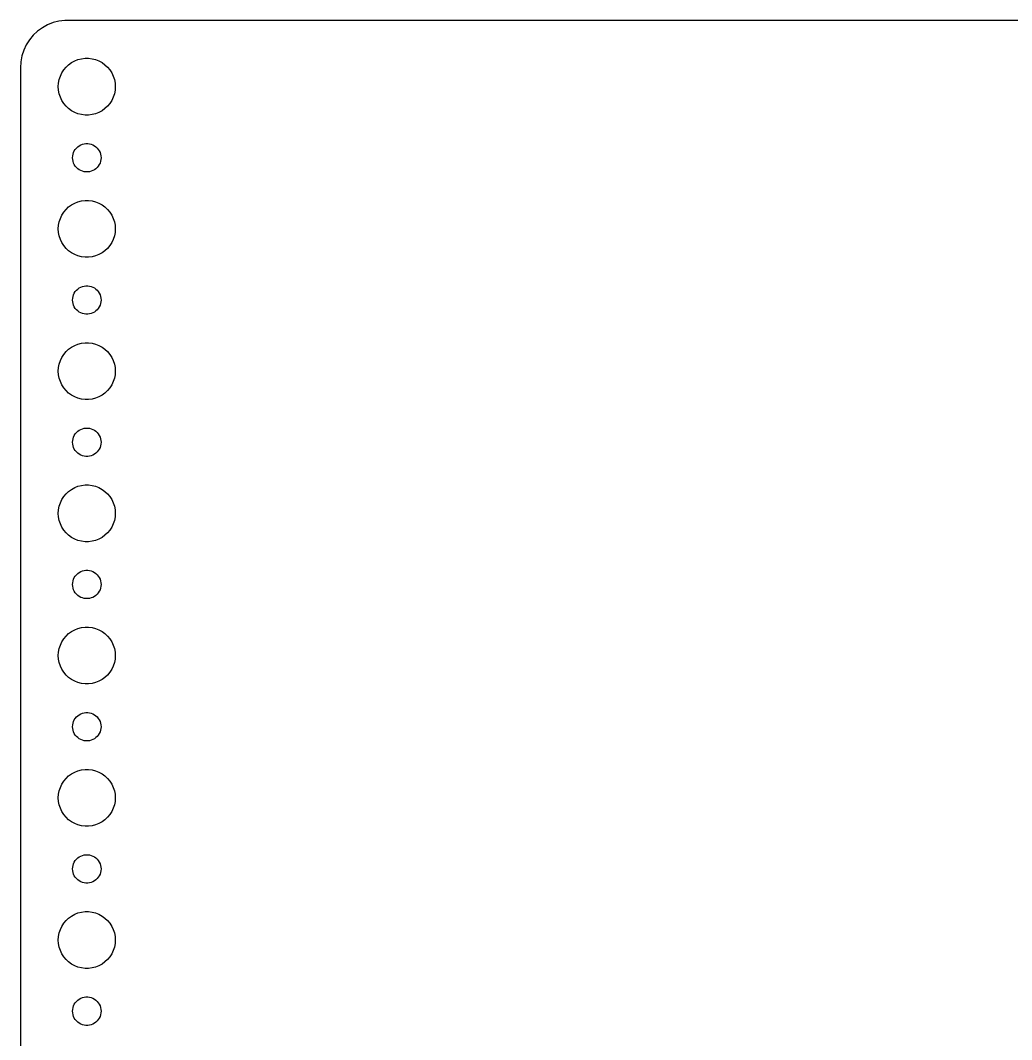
# Model space of a CAD drawing. Header units: metres. Extents: x -104 to 104, y -104 to 104.
# Drawn here: x -104.5 to 0, y -3 to 104.5 of the extents above; entities that cross this region are included whole.
import ezdxf

# ---------------------------------------------------------------- set-up
doc = ezdxf.new("R2010")
doc.units = ezdxf.units.M

msp = doc.modelspace()

# ---------------------------------------------------------------- linework, layer by layer
for p, q in [((-100.437, 104.411), (-101.045, 104.255)), ((-99.8139, 104.49), (-100.437, 104.411)), ((99.8139, 104.49), (-99.8139, 104.49)), ((-102.687, 103.353), (-103.145, 102.923)), ((-102.179, 103.722), (-102.687, 103.353)), ((-101.629, 104.024), (-102.179, 103.722)), ((-101.045, 104.255), (-101.629, 104.024)), ((-103.545, 102.439), (-103.882, 101.909)), ((-103.145, 102.923), (-103.545, 102.439)), ((-104.149, 101.341), (-104.343, 100.743)), ((-103.882, 101.909), (-104.149, 101.341)), ((-104.461, 100.127), (-104.5, 99.5)), ((-104.343, 100.743), (-104.461, 100.127)), ((-99.4123, 99.8115), (-99.1075, 100.033)), ((-99.1075, 100.033), (-98.7773, 100.214)), ((-98.7773, 100.214), (-98.427, 100.353)), ((-98.427, 100.353), (-98.0621, 100.447)), ((-98.0621, 100.447), (-97.6884, 100.494)), ((-97.6884, 100.494), (-97.3116, 100.494)), ((-97.3116, 100.494), (-96.9379, 100.447)), ((-96.9379, 100.447), (-96.573, 100.353)), ((-96.573, 100.353), (-96.2227, 100.214)), ((-96.2227, 100.214), (-95.8925, 100.033)), ((-95.8925, 100.033), (-95.5877, 99.8115)), ((-104.5, 99.5), (-104.5, -99.5)), ((-100.289, 98.6044), (-100.129, 98.9453)), ((-100.129, 98.9453), (-99.927, 99.2634)), ((-99.927, 99.2634), (-99.6869, 99.5536)), ((-99.6869, 99.5536), (-99.4123, 99.8115)), ((-95.5877, 99.8115), (-95.3131, 99.5536)), ((-95.3131, 99.5536), (-95.073, 99.2634)), ((-95.073, 99.2634), (-94.8711, 98.9453)), ((-94.8711, 98.9453), (-94.7107, 98.6044)), ((-100.5, 97.5), (-100.476, 97.876)), ((-100.476, 97.876), (-100.406, 98.2461)), ((-100.406, 98.2461), (-100.289, 98.6044)), ((-94.7107, 98.6044), (-94.5943, 98.2461)), ((-94.5943, 98.2461), (-94.5237, 97.876)), ((-94.5237, 97.876), (-94.5, 97.5)), ((-100.476, 97.124), (-100.5, 97.5)), ((-100.406, 96.7539), (-100.476, 97.124)), ((-100.289, 96.3956), (-100.406, 96.7539)), ((-94.5943, 96.7539), (-94.7107, 96.3956)), ((-94.5237, 97.124), (-94.5943, 96.7539)), ((-94.5, 97.5), (-94.5237, 97.124)), ((-100.129, 96.0547), (-100.289, 96.3956)), ((-99.927, 95.7366), (-100.129, 96.0547)), ((-99.6869, 95.4464), (-99.927, 95.7366)), ((-95.073, 95.7366), (-95.3131, 95.4464)), ((-94.8711, 96.0547), (-95.073, 95.7366)), ((-94.7107, 96.3956), (-94.8711, 96.0547)), ((-99.4123, 95.1885), (-99.6869, 95.4464)), ((-99.1075, 94.967), (-99.4123, 95.1885)), ((-98.7773, 94.7855), (-99.1075, 94.967)), ((-98.427, 94.6468), (-98.7773, 94.7855)), ((-98.0621, 94.5531), (-98.427, 94.6468)), ((-96.573, 94.6468), (-96.9379, 94.5531)), ((-96.2227, 94.7855), (-96.573, 94.6468)), ((-95.8925, 94.967), (-96.2227, 94.7855)), ((-95.5877, 95.1885), (-95.8925, 94.967)), ((-95.3131, 95.4464), (-95.5877, 95.1885)), ((-97.6884, 94.5059), (-98.0621, 94.5531)), ((-97.3116, 94.5059), (-97.6884, 94.5059)), ((-96.9379, 94.5531), (-97.3116, 94.5059)), ((-98.1387, 91.3572), (-97.9635, 91.4266)), ((-97.9635, 91.4266), (-97.7811, 91.4734)), ((-97.7811, 91.4734), (-97.5942, 91.497)), ((-97.5942, 91.497), (-97.4058, 91.497)), ((-97.4058, 91.497), (-97.2189, 91.4734)), ((-97.2189, 91.4734), (-97.0365, 91.4266)), ((-97.0365, 91.4266), (-96.8613, 91.3572)), ((-98.9882, 90.188), (-98.9529, 90.373)), ((-98.9529, 90.373), (-98.8947, 90.5522)), ((-98.8947, 90.5522), (-98.8145, 90.7226)), ((-98.8145, 90.7226), (-98.7135, 90.8817)), ((-98.7135, 90.8817), (-98.5934, 91.0268)), ((-98.5934, 91.0268), (-98.4561, 91.1558)), ((-98.4561, 91.1558), (-98.3037, 91.2665)), ((-98.3037, 91.2665), (-98.1387, 91.3572)), ((-96.8613, 91.3572), (-96.6963, 91.2665)), ((-96.6963, 91.2665), (-96.5439, 91.1558)), ((-96.5439, 91.1558), (-96.4065, 91.0268)), ((-96.4065, 91.0268), (-96.2865, 90.8817)), ((-96.2865, 90.8817), (-96.1855, 90.7226)), ((-96.1855, 90.7226), (-96.1053, 90.5522)), ((-96.1053, 90.5522), (-96.0471, 90.373)), ((-96.0471, 90.373), (-96.0118, 90.188)), ((-99, 90), (-98.9882, 90.188)), ((-98.9882, 89.812), (-99, 90)), ((-98.9529, 89.627), (-98.9882, 89.812)), ((-98.8947, 89.4478), (-98.9529, 89.627)), ((-98.8145, 89.2774), (-98.8947, 89.4478)), ((-98.7135, 89.1183), (-98.8145, 89.2774)), ((-96.1855, 89.2774), (-96.2865, 89.1183)), ((-96.1053, 89.4478), (-96.1855, 89.2774)), ((-96.0471, 89.627), (-96.1053, 89.4478)), ((-96.0118, 89.812), (-96.0471, 89.627)), ((-96.0118, 90.188), (-96, 90)), ((-96, 90), (-96.0118, 89.812)), ((-98.5934, 88.9732), (-98.7135, 89.1183)), ((-98.4561, 88.8442), (-98.5934, 88.9732)), ((-98.3037, 88.7335), (-98.4561, 88.8442)), ((-98.1387, 88.6428), (-98.3037, 88.7335)), ((-97.9635, 88.5734), (-98.1387, 88.6428)), ((-97.7811, 88.5266), (-97.9635, 88.5734)), ((-97.5942, 88.503), (-97.7811, 88.5266)), ((-97.4058, 88.503), (-97.5942, 88.503)), ((-97.2189, 88.5266), (-97.4058, 88.503)), ((-97.0365, 88.5734), (-97.2189, 88.5266)), ((-96.8613, 88.6428), (-97.0365, 88.5734)), ((-96.6963, 88.7335), (-96.8613, 88.6428)), ((-96.5439, 88.8442), (-96.6963, 88.7335)), ((-96.4065, 88.9732), (-96.5439, 88.8442)), ((-96.2865, 89.1183), (-96.4065, 88.9732)), ((-99.4123, 84.8115), (-99.1075, 85.033)), ((-99.1075, 85.033), (-98.7773, 85.2145)), ((-98.7773, 85.2145), (-98.427, 85.3532)), ((-98.427, 85.3532), (-98.0621, 85.4469)), ((-98.0621, 85.4469), (-97.6884, 85.4941)), ((-97.6884, 85.4941), (-97.3116, 85.4941)), ((-97.3116, 85.4941), (-96.9379, 85.4469)), ((-96.9379, 85.4469), (-96.573, 85.3532)), ((-96.573, 85.3532), (-96.2227, 85.2145)), ((-96.2227, 85.2145), (-95.8925, 85.033)), ((-95.8925, 85.033), (-95.5877, 84.8115)), ((-100.289, 83.6044), (-100.129, 83.9453)), ((-100.129, 83.9453), (-99.927, 84.2634)), ((-99.927, 84.2634), (-99.6869, 84.5536)), ((-99.6869, 84.5536), (-99.4123, 84.8115)), ((-95.5877, 84.8115), (-95.3131, 84.5536)), ((-95.3131, 84.5536), (-95.073, 84.2634)), ((-95.073, 84.2634), (-94.8711, 83.9453)), ((-94.8711, 83.9453), (-94.7107, 83.6044)), ((-100.5, 82.5), (-100.476, 82.876)), ((-100.476, 82.876), (-100.406, 83.2461)), ((-100.406, 83.2461), (-100.289, 83.6044)), ((-94.7107, 83.6044), (-94.5943, 83.2461)), ((-94.5943, 83.2461), (-94.5237, 82.876)), ((-94.5237, 82.876), (-94.5, 82.5)), ((-100.476, 82.124), (-100.5, 82.5)), ((-100.406, 81.7539), (-100.476, 82.124)), ((-100.289, 81.3956), (-100.406, 81.7539)), ((-94.5943, 81.7539), (-94.7107, 81.3956)), ((-94.5237, 82.124), (-94.5943, 81.7539)), ((-94.5, 82.5), (-94.5237, 82.124)), ((-100.129, 81.0547), (-100.289, 81.3956)), ((-99.927, 80.7366), (-100.129, 81.0547)), ((-99.6869, 80.4464), (-99.927, 80.7366)), ((-95.073, 80.7366), (-95.3131, 80.4464)), ((-94.8711, 81.0547), (-95.073, 80.7366)), ((-94.7107, 81.3956), (-94.8711, 81.0547)), ((-99.4123, 80.1885), (-99.6869, 80.4464)), ((-99.1075, 79.967), (-99.4123, 80.1885)), ((-98.7773, 79.7855), (-99.1075, 79.967)), ((-98.427, 79.6468), (-98.7773, 79.7855)), ((-98.0621, 79.5531), (-98.427, 79.6468)), ((-97.6884, 79.5059), (-98.0621, 79.5531)), ((-96.9379, 79.5531), (-97.3116, 79.5059)), ((-96.573, 79.6468), (-96.9379, 79.5531)), ((-96.2227, 79.7855), (-96.573, 79.6468)), ((-95.8925, 79.967), (-96.2227, 79.7855)), ((-95.5877, 80.1885), (-95.8925, 79.967)), ((-95.3131, 80.4464), (-95.5877, 80.1885)), ((-97.3116, 79.5059), (-97.6884, 79.5059)), ((-98.3037, 76.2665), (-98.1387, 76.3572)), ((-98.1387, 76.3572), (-97.9635, 76.4266)), ((-97.9635, 76.4266), (-97.7811, 76.4734)), ((-97.7811, 76.4734), (-97.5942, 76.497)), ((-97.5942, 76.497), (-97.4058, 76.497)), ((-97.4058, 76.497), (-97.2189, 76.4734)), ((-97.2189, 76.4734), (-97.0365, 76.4266)), ((-97.0365, 76.4266), (-96.8613, 76.3572)), ((-96.8613, 76.3572), (-96.6963, 76.2665)), ((-98.9882, 75.188), (-98.9529, 75.373)), ((-98.9529, 75.373), (-98.8947, 75.5522)), ((-98.8947, 75.5522), (-98.8145, 75.7226)), ((-98.8145, 75.7226), (-98.7135, 75.8817)), ((-98.7135, 75.8817), (-98.5934, 76.0268)), ((-98.5934, 76.0268), (-98.4561, 76.1558)), ((-98.4561, 76.1558), (-98.3037, 76.2665)), ((-96.6963, 76.2665), (-96.5439, 76.1558)), ((-96.5439, 76.1558), (-96.4065, 76.0268)), ((-96.4065, 76.0268), (-96.2865, 75.8817)), ((-96.2865, 75.8817), (-96.1855, 75.7226)), ((-96.1855, 75.7226), (-96.1053, 75.5522)), ((-96.1053, 75.5522), (-96.0471, 75.373)), ((-96.0471, 75.373), (-96.0118, 75.188)), ((-99, 75), (-98.9882, 75.188)), ((-98.9882, 74.812), (-99, 75)), ((-98.9529, 74.627), (-98.9882, 74.812)), ((-98.8947, 74.4478), (-98.9529, 74.627)), ((-98.8145, 74.2774), (-98.8947, 74.4478)), ((-98.7135, 74.1183), (-98.8145, 74.2774)), ((-96.1855, 74.2774), (-96.2865, 74.1183)), ((-96.1053, 74.4478), (-96.1855, 74.2774)), ((-96.0471, 74.627), (-96.1053, 74.4478)), ((-96.0118, 74.812), (-96.0471, 74.627)), ((-96.0118, 75.188), (-96, 75)), ((-96, 75), (-96.0118, 74.812)), ((-98.5934, 73.9732), (-98.7135, 74.1183)), ((-98.4561, 73.8442), (-98.5934, 73.9732)), ((-98.3037, 73.7335), (-98.4561, 73.8442)), ((-98.1387, 73.6428), (-98.3037, 73.7335)), ((-97.9635, 73.5734), (-98.1387, 73.6428)), ((-97.7811, 73.5266), (-97.9635, 73.5734)), ((-97.5942, 73.503), (-97.7811, 73.5266)), ((-97.4058, 73.503), (-97.5942, 73.503)), ((-97.2189, 73.5266), (-97.4058, 73.503)), ((-97.0365, 73.5734), (-97.2189, 73.5266)), ((-96.8613, 73.6428), (-97.0365, 73.5734)), ((-96.6963, 73.7335), (-96.8613, 73.6428)), ((-96.5439, 73.8442), (-96.6963, 73.7335)), ((-96.4065, 73.9732), (-96.5439, 73.8442)), ((-96.2865, 74.1183), (-96.4065, 73.9732)), ((-99.4123, 69.8115), (-99.1075, 70.033)), ((-99.1075, 70.033), (-98.7773, 70.2145)), ((-98.7773, 70.2145), (-98.427, 70.3532)), ((-98.427, 70.3532), (-98.0621, 70.4469)), ((-98.0621, 70.4469), (-97.6884, 70.4941)), ((-97.6884, 70.4941), (-97.3116, 70.4941)), ((-97.3116, 70.4941), (-96.9379, 70.4469)), ((-96.9379, 70.4469), (-96.573, 70.3532)), ((-96.573, 70.3532), (-96.2227, 70.2145)), ((-96.2227, 70.2145), (-95.8925, 70.033)), ((-95.8925, 70.033), (-95.5877, 69.8115)), ((-100.289, 68.6044), (-100.129, 68.9453)), ((-100.129, 68.9453), (-99.927, 69.2634)), ((-99.927, 69.2634), (-99.6869, 69.5536)), ((-99.6869, 69.5536), (-99.4123, 69.8115)), ((-95.5877, 69.8115), (-95.3131, 69.5536)), ((-95.3131, 69.5536), (-95.073, 69.2634)), ((-95.073, 69.2634), (-94.8711, 68.9453)), ((-94.8711, 68.9453), (-94.7107, 68.6044)), ((-100.5, 67.5), (-100.476, 67.876)), ((-100.476, 67.876), (-100.406, 68.2461)), ((-100.406, 68.2461), (-100.289, 68.6044)), ((-94.7107, 68.6044), (-94.5943, 68.2461)), ((-94.5943, 68.2461), (-94.5237, 67.876)), ((-94.5237, 67.876), (-94.5, 67.5)), ((-100.476, 67.124), (-100.5, 67.5)), ((-100.406, 66.7539), (-100.476, 67.124)), ((-100.289, 66.3956), (-100.406, 66.7539)), ((-94.5943, 66.7539), (-94.7107, 66.3956)), ((-94.5237, 67.124), (-94.5943, 66.7539)), ((-94.5, 67.5), (-94.5237, 67.124)), ((-100.129, 66.0547), (-100.289, 66.3956)), ((-99.927, 65.7366), (-100.129, 66.0547)), ((-99.6869, 65.4464), (-99.927, 65.7366)), ((-95.073, 65.7366), (-95.3131, 65.4464)), ((-94.8711, 66.0547), (-95.073, 65.7366)), ((-94.7107, 66.3956), (-94.8711, 66.0547)), ((-99.4123, 65.1885), (-99.6869, 65.4464)), ((-99.1075, 64.967), (-99.4123, 65.1885)), ((-98.7773, 64.7855), (-99.1075, 64.967)), ((-98.427, 64.6468), (-98.7773, 64.7855)), ((-98.0621, 64.5531), (-98.427, 64.6468)), ((-97.6884, 64.5059), (-98.0621, 64.5531)), ((-97.3116, 64.5059), (-97.6884, 64.5059)), ((-96.9379, 64.5531), (-97.3116, 64.5059)), ((-96.573, 64.6468), (-96.9379, 64.5531)), ((-96.2227, 64.7855), (-96.573, 64.6468)), ((-95.8925, 64.967), (-96.2227, 64.7855)), ((-95.5877, 65.1885), (-95.8925, 64.967)), ((-95.3131, 65.4464), (-95.5877, 65.1885)), ((-98.3037, 61.2665), (-98.1387, 61.3572)), ((-98.1387, 61.3572), (-97.9635, 61.4266)), ((-97.9635, 61.4266), (-97.7811, 61.4734)), ((-97.7811, 61.4734), (-97.5942, 61.497)), ((-97.5942, 61.497), (-97.4058, 61.497)), ((-97.4058, 61.497), (-97.2189, 61.4734)), ((-97.2189, 61.4734), (-97.0365, 61.4266)), ((-97.0365, 61.4266), (-96.8613, 61.3572)), ((-96.8613, 61.3572), (-96.6963, 61.2665)), ((-98.9882, 60.188), (-98.9529, 60.373)), ((-98.9529, 60.373), (-98.8947, 60.5522)), ((-98.8947, 60.5522), (-98.8145, 60.7226)), ((-98.8145, 60.7226), (-98.7135, 60.8817)), ((-98.7135, 60.8817), (-98.5934, 61.0268)), ((-98.5934, 61.0268), (-98.4561, 61.1558)), ((-98.4561, 61.1558), (-98.3037, 61.2665)), ((-96.6963, 61.2665), (-96.5439, 61.1558)), ((-96.5439, 61.1558), (-96.4065, 61.0268)), ((-96.4065, 61.0268), (-96.2865, 60.8817)), ((-96.2865, 60.8817), (-96.1855, 60.7226)), ((-96.1855, 60.7226), (-96.1053, 60.5522)), ((-96.1053, 60.5522), (-96.0471, 60.373)), ((-96.0471, 60.373), (-96.0118, 60.188)), ((-99, 60), (-98.9882, 60.188)), ((-98.9882, 59.812), (-99, 60)), ((-98.9529, 59.627), (-98.9882, 59.812)), ((-98.8947, 59.4478), (-98.9529, 59.627)), ((-98.8145, 59.2774), (-98.8947, 59.4478)), ((-98.7135, 59.1183), (-98.8145, 59.2774)), ((-96.1855, 59.2774), (-96.2865, 59.1183)), ((-96.1053, 59.4478), (-96.1855, 59.2774)), ((-96.0471, 59.627), (-96.1053, 59.4478)), ((-96.0118, 59.812), (-96.0471, 59.627)), ((-96.0118, 60.188), (-96, 60)), ((-96, 60), (-96.0118, 59.812)), ((-98.5934, 58.9732), (-98.7135, 59.1183)), ((-98.4561, 58.8442), (-98.5934, 58.9732)), ((-98.3037, 58.7335), (-98.4561, 58.8442)), ((-98.1387, 58.6428), (-98.3037, 58.7335)), ((-97.9635, 58.5734), (-98.1387, 58.6428)), ((-97.7811, 58.5266), (-97.9635, 58.5734)), ((-97.5942, 58.503), (-97.7811, 58.5266)), ((-97.4058, 58.503), (-97.5942, 58.503)), ((-97.2189, 58.5266), (-97.4058, 58.503)), ((-97.0365, 58.5734), (-97.2189, 58.5266)), ((-96.8613, 58.6428), (-97.0365, 58.5734)), ((-96.6963, 58.7335), (-96.8613, 58.6428)), ((-96.5439, 58.8442), (-96.6963, 58.7335)), ((-96.4065, 58.9732), (-96.5439, 58.8442)), ((-96.2865, 59.1183), (-96.4065, 58.9732)), ((-99.4123, 54.8115), (-99.1075, 55.033)), ((-99.1075, 55.033), (-98.7773, 55.2145)), ((-98.7773, 55.2145), (-98.427, 55.3532)), ((-98.427, 55.3532), (-98.0621, 55.4469)), ((-98.0621, 55.4469), (-97.6884, 55.4941)), ((-97.6884, 55.4941), (-97.3116, 55.4941)), ((-97.3116, 55.4941), (-96.9379, 55.4469)), ((-96.9379, 55.4469), (-96.573, 55.3532)), ((-96.573, 55.3532), (-96.2227, 55.2145)), ((-96.2227, 55.2145), (-95.8925, 55.033)), ((-95.8925, 55.033), (-95.5877, 54.8115)), ((-100.289, 53.6044), (-100.129, 53.9453)), ((-100.129, 53.9453), (-99.927, 54.2634)), ((-99.927, 54.2634), (-99.6869, 54.5536)), ((-99.6869, 54.5536), (-99.4123, 54.8115)), ((-95.5877, 54.8115), (-95.3131, 54.5536)), ((-95.3131, 54.5536), (-95.073, 54.2634)), ((-95.073, 54.2634), (-94.8711, 53.9453)), ((-94.8711, 53.9453), (-94.7107, 53.6044)), ((-100.5, 52.5), (-100.476, 52.876)), ((-100.476, 52.876), (-100.406, 53.2461)), ((-100.406, 53.2461), (-100.289, 53.6044)), ((-94.7107, 53.6044), (-94.5943, 53.2461)), ((-94.5943, 53.2461), (-94.5237, 52.876)), ((-94.5237, 52.876), (-94.5, 52.5)), ((-100.476, 52.124), (-100.5, 52.5)), ((-100.406, 51.7539), (-100.476, 52.124)), ((-100.289, 51.3956), (-100.406, 51.7539)), ((-94.5943, 51.7539), (-94.7107, 51.3956)), ((-94.5237, 52.124), (-94.5943, 51.7539)), ((-94.5, 52.5), (-94.5237, 52.124)), ((-100.129, 51.0547), (-100.289, 51.3956)), ((-99.927, 50.7366), (-100.129, 51.0547)), ((-99.6869, 50.4464), (-99.927, 50.7366)), ((-95.073, 50.7366), (-95.3131, 50.4464)), ((-94.8711, 51.0547), (-95.073, 50.7366)), ((-94.7107, 51.3956), (-94.8711, 51.0547)), ((-99.4123, 50.1885), (-99.6869, 50.4464)), ((-99.1075, 49.967), (-99.4123, 50.1885)), ((-98.7773, 49.7855), (-99.1075, 49.967)), ((-98.427, 49.6468), (-98.7773, 49.7855)), ((-98.0621, 49.5531), (-98.427, 49.6468)), ((-97.6884, 49.5059), (-98.0621, 49.5531)), ((-97.3116, 49.5059), (-97.6884, 49.5059)), ((-96.9379, 49.5531), (-97.3116, 49.5059)), ((-96.573, 49.6468), (-96.9379, 49.5531)), ((-96.2227, 49.7855), (-96.573, 49.6468)), ((-95.8925, 49.967), (-96.2227, 49.7855)), ((-95.5877, 50.1885), (-95.8925, 49.967)), ((-95.3131, 50.4464), (-95.5877, 50.1885)), ((-98.4561, 46.1558), (-98.3037, 46.2665)), ((-98.3037, 46.2665), (-98.1387, 46.3572)), ((-98.1387, 46.3572), (-97.9635, 46.4266)), ((-97.9635, 46.4266), (-97.7811, 46.4734)), ((-97.7811, 46.4734), (-97.5942, 46.497)), ((-97.5942, 46.497), (-97.4058, 46.497)), ((-97.4058, 46.497), (-97.2189, 46.4734)), ((-97.2189, 46.4734), (-97.0365, 46.4266)), ((-97.0365, 46.4266), (-96.8613, 46.3572)), ((-96.8613, 46.3572), (-96.6963, 46.2665)), ((-96.6963, 46.2665), (-96.5439, 46.1558)), ((-99, 45), (-98.9882, 45.188)), ((-98.9882, 45.188), (-98.9529, 45.373)), ((-98.9529, 45.373), (-98.8947, 45.5522)), ((-98.8947, 45.5522), (-98.8145, 45.7226)), ((-98.8145, 45.7226), (-98.7135, 45.8817)), ((-98.7135, 45.8817), (-98.5934, 46.0268)), ((-98.5934, 46.0268), (-98.4561, 46.1558)), ((-96.5439, 46.1558), (-96.4065, 46.0268)), ((-96.4065, 46.0268), (-96.2865, 45.8817)), ((-96.2865, 45.8817), (-96.1855, 45.7226)), ((-96.1855, 45.7226), (-96.1053, 45.5522)), ((-96.1053, 45.5522), (-96.0471, 45.373)), ((-96.0471, 45.373), (-96.0118, 45.188)), ((-96.0118, 45.188), (-96, 45)), ((-98.9882, 44.812), (-99, 45)), ((-98.9529, 44.627), (-98.9882, 44.812)), ((-98.8947, 44.4478), (-98.9529, 44.627)), ((-98.8145, 44.2774), (-98.8947, 44.4478)), ((-98.7135, 44.1183), (-98.8145, 44.2774)), ((-98.5934, 43.9732), (-98.7135, 44.1183)), ((-96.2865, 44.1183), (-96.4065, 43.9732)), ((-96.1855, 44.2774), (-96.2865, 44.1183)), ((-96.1053, 44.4478), (-96.1855, 44.2774)), ((-96.0471, 44.627), (-96.1053, 44.4478)), ((-96.0118, 44.812), (-96.0471, 44.627)), ((-96, 45), (-96.0118, 44.812)), ((-98.4561, 43.8442), (-98.5934, 43.9732)), ((-98.3037, 43.7335), (-98.4561, 43.8442)), ((-98.1387, 43.6428), (-98.3037, 43.7335)), ((-97.9635, 43.5734), (-98.1387, 43.6428)), ((-97.7811, 43.5266), (-97.9635, 43.5734)), ((-97.5942, 43.503), (-97.7811, 43.5266)), ((-97.4058, 43.503), (-97.5942, 43.503)), ((-97.2189, 43.5266), (-97.4058, 43.503)), ((-97.0365, 43.5734), (-97.2189, 43.5266)), ((-96.8613, 43.6428), (-97.0365, 43.5734)), ((-96.6963, 43.7335), (-96.8613, 43.6428)), ((-96.5439, 43.8442), (-96.6963, 43.7335)), ((-96.4065, 43.9732), (-96.5439, 43.8442)), ((-99.6869, 39.5536), (-99.4123, 39.8115)), ((-99.4123, 39.8115), (-99.1075, 40.033)), ((-99.1075, 40.033), (-98.7773, 40.2145)), ((-98.7773, 40.2145), (-98.427, 40.3532)), ((-98.427, 40.3532), (-98.0621, 40.4469)), ((-98.0621, 40.4469), (-97.6884, 40.4941)), ((-97.6884, 40.4941), (-97.3116, 40.4941)), ((-97.3116, 40.4941), (-96.9379, 40.4469)), ((-96.9379, 40.4469), (-96.573, 40.3532)), ((-96.573, 40.3532), (-96.2227, 40.2145)), ((-96.2227, 40.2145), (-95.8925, 40.033)), ((-95.8925, 40.033), (-95.5877, 39.8115)), ((-95.5877, 39.8115), (-95.3131, 39.5536)), ((-100.289, 38.6044), (-100.129, 38.9453)), ((-100.129, 38.9453), (-99.927, 39.2634)), ((-99.927, 39.2634), (-99.6869, 39.5536)), ((-95.3131, 39.5536), (-95.073, 39.2634)), ((-95.073, 39.2634), (-94.8711, 38.9453)), ((-94.8711, 38.9453), (-94.7107, 38.6044)), ((-100.5, 37.5), (-100.476, 37.876)), ((-100.476, 37.876), (-100.406, 38.2461)), ((-100.406, 38.2461), (-100.289, 38.6044)), ((-94.7107, 38.6044), (-94.5943, 38.2461)), ((-94.5943, 38.2461), (-94.5237, 37.876)), ((-94.5237, 37.876), (-94.5, 37.5)), ((-100.476, 37.124), (-100.5, 37.5)), ((-100.406, 36.7539), (-100.476, 37.124)), ((-100.289, 36.3956), (-100.406, 36.7539)), ((-94.5943, 36.7539), (-94.7107, 36.3956)), ((-94.5237, 37.124), (-94.5943, 36.7539)), ((-94.5, 37.5), (-94.5237, 37.124)), ((-100.129, 36.0547), (-100.289, 36.3956)), ((-99.927, 35.7366), (-100.129, 36.0547)), ((-99.6869, 35.4464), (-99.927, 35.7366)), ((-95.073, 35.7366), (-95.3131, 35.4464)), ((-94.8711, 36.0547), (-95.073, 35.7366)), ((-94.7107, 36.3956), (-94.8711, 36.0547)), ((-99.4123, 35.1885), (-99.6869, 35.4464)), ((-99.1075, 34.967), (-99.4123, 35.1885)), ((-98.7773, 34.7855), (-99.1075, 34.967)), ((-98.427, 34.6468), (-98.7773, 34.7855)), ((-98.0621, 34.5531), (-98.427, 34.6468)), ((-97.6884, 34.5059), (-98.0621, 34.5531)), ((-97.3116, 34.5059), (-97.6884, 34.5059)), ((-96.9379, 34.5531), (-97.3116, 34.5059)), ((-96.573, 34.6468), (-96.9379, 34.5531)), ((-96.2227, 34.7855), (-96.573, 34.6468)), ((-95.8925, 34.967), (-96.2227, 34.7855)), ((-95.5877, 35.1885), (-95.8925, 34.967)), ((-95.3131, 35.4464), (-95.5877, 35.1885)), ((-98.4561, 31.1558), (-98.3037, 31.2665)), ((-98.3037, 31.2665), (-98.1387, 31.3572)), ((-98.1387, 31.3572), (-97.9635, 31.4266)), ((-97.9635, 31.4266), (-97.7811, 31.4734)), ((-97.7811, 31.4734), (-97.5942, 31.497)), ((-97.5942, 31.497), (-97.4058, 31.497)), ((-97.4058, 31.497), (-97.2189, 31.4734)), ((-97.2189, 31.4734), (-97.0365, 31.4266)), ((-97.0365, 31.4266), (-96.8613, 31.3572)), ((-96.8613, 31.3572), (-96.6963, 31.2665)), ((-96.6963, 31.2665), (-96.5439, 31.1558)), ((-99, 30), (-98.9882, 30.188)), ((-98.9882, 30.188), (-98.9529, 30.373)), ((-98.9529, 30.373), (-98.8947, 30.5522)), ((-98.8947, 30.5522), (-98.8145, 30.7226)), ((-98.8145, 30.7226), (-98.7135, 30.8817)), ((-98.7135, 30.8817), (-98.5934, 31.0268)), ((-98.5934, 31.0268), (-98.4561, 31.1558)), ((-96.5439, 31.1558), (-96.4065, 31.0268)), ((-96.4065, 31.0268), (-96.2865, 30.8817)), ((-96.2865, 30.8817), (-96.1855, 30.7226)), ((-96.1855, 30.7226), (-96.1053, 30.5522)), ((-96.1053, 30.5522), (-96.0471, 30.373)), ((-96.0471, 30.373), (-96.0118, 30.188)), ((-96.0118, 30.188), (-96, 30)), ((-98.9882, 29.812), (-99, 30)), ((-98.9529, 29.627), (-98.9882, 29.812)), ((-98.8947, 29.4478), (-98.9529, 29.627)), ((-98.8145, 29.2774), (-98.8947, 29.4478)), ((-98.7135, 29.1183), (-98.8145, 29.2774)), ((-98.5934, 28.9732), (-98.7135, 29.1183)), ((-96.2865, 29.1183), (-96.4065, 28.9732)), ((-96.1855, 29.2774), (-96.2865, 29.1183)), ((-96.1053, 29.4478), (-96.1855, 29.2774)), ((-96.0471, 29.627), (-96.1053, 29.4478)), ((-96.0118, 29.812), (-96.0471, 29.627)), ((-96, 30), (-96.0118, 29.812)), ((-98.4561, 28.8442), (-98.5934, 28.9732)), ((-98.3037, 28.7335), (-98.4561, 28.8442)), ((-98.1387, 28.6427), (-98.3037, 28.7335)), ((-97.9635, 28.5734), (-98.1387, 28.6427)), ((-97.7811, 28.5266), (-97.9635, 28.5734)), ((-97.5942, 28.503), (-97.7811, 28.5266)), ((-97.4058, 28.503), (-97.5942, 28.503)), ((-97.2189, 28.5266), (-97.4058, 28.503)), ((-97.0365, 28.5734), (-97.2189, 28.5266)), ((-96.8613, 28.6427), (-97.0365, 28.5734)), ((-96.6963, 28.7335), (-96.8613, 28.6427)), ((-96.5439, 28.8442), (-96.6963, 28.7335)), ((-96.4065, 28.9732), (-96.5439, 28.8442)), ((-99.6869, 24.5536), (-99.4123, 24.8115)), ((-99.4123, 24.8115), (-99.1075, 25.033)), ((-99.1075, 25.033), (-98.7773, 25.2145)), ((-98.7773, 25.2145), (-98.427, 25.3532)), ((-98.427, 25.3532), (-98.0621, 25.4469)), ((-98.0621, 25.4469), (-97.6884, 25.4941)), ((-97.6884, 25.4941), (-97.3116, 25.4941)), ((-97.3116, 25.4941), (-96.9379, 25.4469)), ((-96.9379, 25.4469), (-96.573, 25.3532)), ((-96.573, 25.3532), (-96.2227, 25.2145)), ((-96.2227, 25.2145), (-95.8925, 25.033)), ((-95.8925, 25.033), (-95.5877, 24.8115)), ((-95.5877, 24.8115), (-95.3131, 24.5536)), ((-100.289, 23.6044), (-100.129, 23.9453)), ((-100.129, 23.9453), (-99.927, 24.2634)), ((-99.927, 24.2634), (-99.6869, 24.5536)), ((-95.3131, 24.5536), (-95.073, 24.2634)), ((-95.073, 24.2634), (-94.8711, 23.9453)), ((-94.8711, 23.9453), (-94.7107, 23.6044)), ((-100.5, 22.5), (-100.476, 22.876)), ((-100.476, 22.876), (-100.406, 23.2461)), ((-100.406, 23.2461), (-100.289, 23.6044)), ((-94.7107, 23.6044), (-94.5943, 23.2461)), ((-94.5943, 23.2461), (-94.5237, 22.876)), ((-94.5237, 22.876), (-94.5, 22.5)), ((-100.476, 22.124), (-100.5, 22.5)), ((-100.406, 21.7539), (-100.476, 22.124)), ((-100.289, 21.3956), (-100.406, 21.7539)), ((-94.5943, 21.7539), (-94.7107, 21.3956)), ((-94.5237, 22.124), (-94.5943, 21.7539)), ((-94.5, 22.5), (-94.5237, 22.124)), ((-100.129, 21.0547), (-100.289, 21.3956)), ((-99.927, 20.7366), (-100.129, 21.0547)), ((-99.6869, 20.4464), (-99.927, 20.7366)), ((-99.4123, 20.1884), (-99.6869, 20.4464)), ((-95.3131, 20.4464), (-95.5877, 20.1884)), ((-95.073, 20.7366), (-95.3131, 20.4464)), ((-94.8711, 21.0547), (-95.073, 20.7366)), ((-94.7107, 21.3956), (-94.8711, 21.0547)), ((-99.1075, 19.967), (-99.4123, 20.1884)), ((-98.7773, 19.7855), (-99.1075, 19.967)), ((-98.427, 19.6468), (-98.7773, 19.7855)), ((-98.0621, 19.5531), (-98.427, 19.6468)), ((-97.6884, 19.5059), (-98.0621, 19.5531)), ((-97.3116, 19.5059), (-97.6884, 19.5059)), ((-96.9379, 19.5531), (-97.3116, 19.5059)), ((-96.573, 19.6468), (-96.9379, 19.5531)), ((-96.2227, 19.7855), (-96.573, 19.6468)), ((-95.8925, 19.967), (-96.2227, 19.7855)), ((-95.5877, 20.1884), (-95.8925, 19.967)), ((-98.5934, 16.0268), (-98.4561, 16.1558)), ((-98.4561, 16.1558), (-98.3037, 16.2665)), ((-98.3037, 16.2665), (-98.1387, 16.3572)), ((-98.1387, 16.3572), (-97.9635, 16.4266)), ((-97.9635, 16.4266), (-97.7811, 16.4734)), ((-97.7811, 16.4734), (-97.5942, 16.497)), ((-97.5942, 16.497), (-97.4058, 16.497)), ((-97.4058, 16.497), (-97.2189, 16.4734)), ((-97.2189, 16.4734), (-97.0365, 16.4266)), ((-97.0365, 16.4266), (-96.8613, 16.3572)), ((-96.8613, 16.3572), (-96.6963, 16.2665)), ((-96.6963, 16.2665), (-96.5439, 16.1558)), ((-96.5439, 16.1558), (-96.4065, 16.0268)), ((-99, 15), (-98.9882, 15.188)), ((-98.9882, 15.188), (-98.9529, 15.373)), ((-98.9529, 15.373), (-98.8947, 15.5522)), ((-98.8947, 15.5522), (-98.8145, 15.7226)), ((-98.8145, 15.7226), (-98.7135, 15.8817)), ((-98.7135, 15.8817), (-98.5934, 16.0268)), ((-96.4065, 16.0268), (-96.2865, 15.8817)), ((-96.2865, 15.8817), (-96.1855, 15.7226)), ((-96.1855, 15.7226), (-96.1053, 15.5522)), ((-96.1053, 15.5522), (-96.0471, 15.373)), ((-96.0471, 15.373), (-96.0118, 15.188)), ((-96.0118, 15.188), (-96, 15)), ((-98.9882, 14.812), (-99, 15)), ((-98.9529, 14.627), (-98.9882, 14.812)), ((-98.8947, 14.4478), (-98.9529, 14.627)), ((-98.8145, 14.2774), (-98.8947, 14.4478)), ((-98.7135, 14.1183), (-98.8145, 14.2774)), ((-98.5934, 13.9732), (-98.7135, 14.1183)), ((-96.2865, 14.1183), (-96.4065, 13.9732)), ((-96.1855, 14.2774), (-96.2865, 14.1183)), ((-96.1053, 14.4478), (-96.1855, 14.2774)), ((-96.0471, 14.627), (-96.1053, 14.4478)), ((-96.0118, 14.812), (-96.0471, 14.627)), ((-96, 15), (-96.0118, 14.812)), ((-98.4561, 13.8442), (-98.5934, 13.9732)), ((-98.3037, 13.7335), (-98.4561, 13.8442)), ((-98.1387, 13.6427), (-98.3037, 13.7335)), ((-97.9635, 13.5734), (-98.1387, 13.6427)), ((-97.7811, 13.5266), (-97.9635, 13.5734)), ((-97.5942, 13.5029), (-97.7811, 13.5266)), ((-97.4058, 13.5029), (-97.5942, 13.5029)), ((-97.2189, 13.5266), (-97.4058, 13.5029)), ((-97.0365, 13.5734), (-97.2189, 13.5266)), ((-96.8613, 13.6427), (-97.0365, 13.5734)), ((-96.6963, 13.7335), (-96.8613, 13.6427)), ((-96.5439, 13.8442), (-96.6963, 13.7335)), ((-96.4065, 13.9732), (-96.5439, 13.8442)), ((-99.6869, 9.55363), (-99.4123, 9.81154)), ((-99.4123, 9.81154), (-99.1075, 10.033)), ((-99.1075, 10.033), (-98.7773, 10.2145)), ((-98.7773, 10.2145), (-98.427, 10.3532)), ((-98.427, 10.3532), (-98.0621, 10.4469)), ((-98.0621, 10.4469), (-97.6884, 10.4941)), ((-97.6884, 10.4941), (-97.3116, 10.4941)), ((-97.3116, 10.4941), (-96.9379, 10.4469)), ((-96.9379, 10.4469), (-96.573, 10.3532)), ((-96.573, 10.3532), (-96.2227, 10.2145)), ((-96.2227, 10.2145), (-95.8925, 10.033)), ((-95.8925, 10.033), (-95.5877, 9.81154)), ((-95.5877, 9.81154), (-95.3131, 9.55363)), ((-100.406, 8.24606), (-100.289, 8.60437)), ((-100.289, 8.60437), (-100.129, 8.94525)), ((-100.129, 8.94525), (-99.927, 9.26335)), ((-99.927, 9.26335), (-99.6869, 9.55363)), ((-95.3131, 9.55363), (-95.073, 9.26335)), ((-95.073, 9.26335), (-94.8711, 8.94525)), ((-94.8711, 8.94525), (-94.7107, 8.60437)), ((-94.7107, 8.60437), (-94.5943, 8.24606)), ((-100.5, 7.5), (-100.476, 7.87599)), ((-100.476, 7.87599), (-100.406, 8.24606)), ((-94.5943, 8.24606), (-94.5237, 7.87599)), ((-94.5237, 7.87599), (-94.5, 7.5)), ((-100.476, 7.12399), (-100.5, 7.5)), ((-100.406, 6.75392), (-100.476, 7.12399)), ((-100.289, 6.39561), (-100.406, 6.75392)), ((-94.5943, 6.75392), (-94.7107, 6.39561)), ((-94.5237, 7.12399), (-94.5943, 6.75392)), ((-94.5, 7.5), (-94.5237, 7.12399)), ((-100.129, 6.05473), (-100.289, 6.39561)), ((-99.927, 5.73663), (-100.129, 6.05473)), ((-99.6869, 5.44635), (-99.927, 5.73663)), ((-99.4123, 5.18845), (-99.6869, 5.44635)), ((-95.3131, 5.44635), (-95.5877, 5.18845)), ((-95.073, 5.73663), (-95.3131, 5.44635)), ((-94.8711, 6.05473), (-95.073, 5.73663)), ((-94.7107, 6.39561), (-94.8711, 6.05473)), ((-99.1075, 4.96701), (-99.4123, 5.18845)), ((-98.7773, 4.78551), (-99.1075, 4.96701)), ((-98.427, 4.64682), (-98.7773, 4.78551)), ((-98.0621, 4.55313), (-98.427, 4.64682)), ((-97.6884, 4.50591), (-98.0621, 4.55313)), ((-97.3116, 4.50591), (-97.6884, 4.50591)), ((-96.9379, 4.55313), (-97.3116, 4.50591)), ((-96.573, 4.64682), (-96.9379, 4.55313)), ((-96.2227, 4.78551), (-96.573, 4.64682)), ((-95.8925, 4.96701), (-96.2227, 4.78551)), ((-95.5877, 5.18845), (-95.8925, 4.96701)), ((-98.5934, 1.02681), (-98.4561, 1.15576)), ((-98.4561, 1.15576), (-98.3037, 1.26648)), ((-98.3037, 1.26648), (-98.1387, 1.35724)), ((-98.1387, 1.35724), (-97.9635, 1.42657)), ((-97.9635, 1.42657), (-97.7811, 1.47342)), ((-97.7811, 1.47342), (-97.5942, 1.49704)), ((-97.5942, 1.49704), (-97.4058, 1.49704)), ((-97.4058, 1.49704), (-97.2189, 1.47342)), ((-97.2189, 1.47342), (-97.0365, 1.42657)), ((-97.0365, 1.42657), (-96.8613, 1.35724)), ((-96.8613, 1.35724), (-96.6963, 1.26648)), ((-96.6963, 1.26648), (-96.5439, 1.15576)), ((-96.5439, 1.15576), (-96.4065, 1.02681)), ((-99, 0), (-98.9882, 0.18799)), ((-98.9882, -0.18799), (-99, 0)), ((-98.9882, 0.18799), (-98.9529, 0.37303)), ((-98.9529, 0.37303), (-98.8947, 0.55219)), ((-98.8947, 0.55219), (-98.8145, 0.72263)), ((-98.8145, 0.72263), (-98.7135, 0.88167)), ((-98.7135, 0.88167), (-98.5934, 1.02681)), ((-96.4065, 1.02681), (-96.2865, 0.88167)), ((-96.2865, 0.88167), (-96.1855, 0.72263)), ((-96.1855, 0.72263), (-96.1053, 0.55219)), ((-96.1053, 0.55219), (-96.0471, 0.37303)), ((-96.0471, 0.37303), (-96.0118, 0.18799)), ((-96.0118, 0.18799), (-96, 0)), ((-96, 0), (-96.0118, -0.18799)), ((-98.9529, -0.37303), (-98.9882, -0.18799)), ((-98.8947, -0.55219), (-98.9529, -0.37303)), ((-98.8145, -0.72263), (-98.8947, -0.55219)), ((-98.7135, -0.88167), (-98.8145, -0.72263)), ((-98.5934, -1.02681), (-98.7135, -0.88167)), ((-98.4561, -1.15576), (-98.5934, -1.02681)), ((-96.4065, -1.02681), (-96.5439, -1.15576)), ((-96.2865, -0.88167), (-96.4065, -1.02681)), ((-96.1855, -0.72263), (-96.2865, -0.88167)), ((-96.1053, -0.55219), (-96.1855, -0.72263)), ((-96.0471, -0.37303), (-96.1053, -0.55219)), ((-96.0118, -0.18799), (-96.0471, -0.37303)), ((-98.3037, -1.26648), (-98.4561, -1.15576)), ((-98.1387, -1.35724), (-98.3037, -1.26648)), ((-97.9635, -1.42657), (-98.1387, -1.35724)), ((-97.7811, -1.47342), (-97.9635, -1.42657)), ((-97.5942, -1.49704), (-97.7811, -1.47342)), ((-97.4058, -1.49704), (-97.5942, -1.49704)), ((-97.2189, -1.47342), (-97.4058, -1.49704)), ((-97.0365, -1.42657), (-97.2189, -1.47342)), ((-96.8613, -1.35724), (-97.0365, -1.42657)), ((-96.6963, -1.26648), (-96.8613, -1.35724)), ((-96.5439, -1.15576), (-96.6963, -1.26648))]:
    msp.add_line(p, q)

doc.saveas('drawing.dxf')
